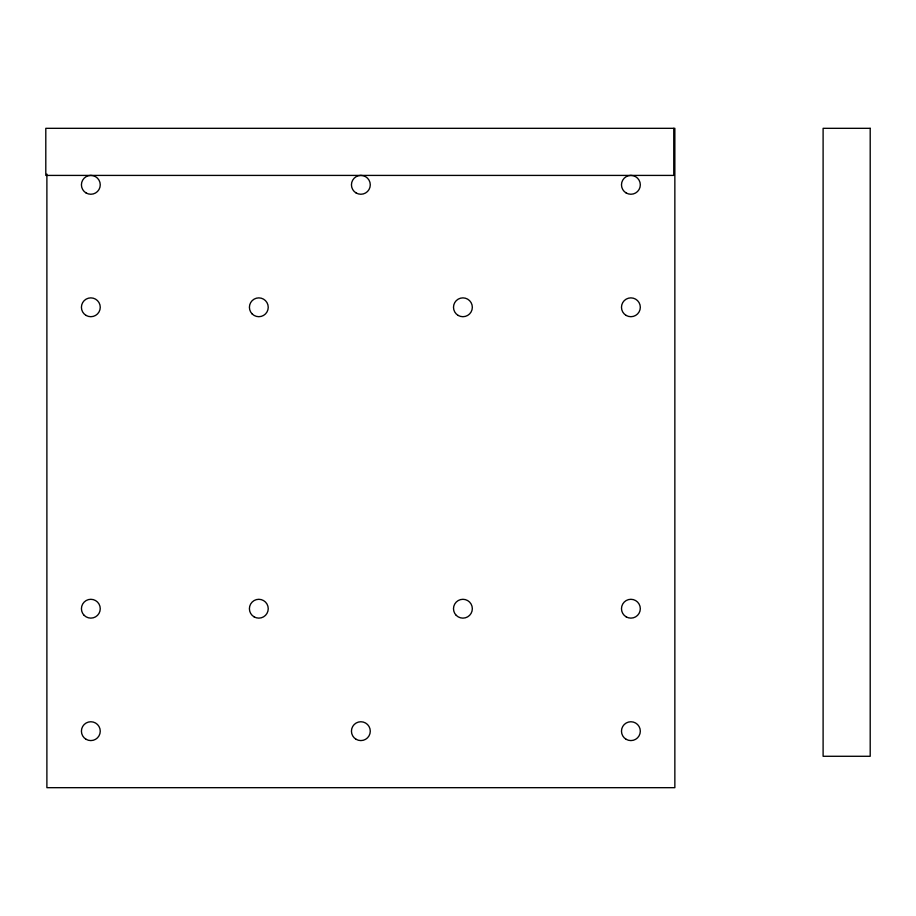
<?xml version="1.0" encoding="UTF-8"?>
<svg xmlns="http://www.w3.org/2000/svg" width="916" height="916" viewBox="0 0 916 916"><rect width="100%" height="100%" fill="white"/><g stroke="black" fill="none" stroke-linecap="round" stroke-linejoin="round"><path stroke-width="1.37" d="M673.764 128.32L673.764 175.414L45.8 175.414L45.8 128.32L674.852 128.32L674.852 787.68L46.888 787.68L46.888 174.086M870.2 128.32L823.106 128.32L823.106 756.284L870.2 756.284L870.2 128.32M86.127 192.99A9.423 9.423 0 0 0 100.256 184.837A9.423 9.423 0 0 0 86.127 176.674A9.423 9.423 0 0 0 86.127 192.99M626.189 192.99A9.423 9.423 0 0 0 640.318 184.837A9.423 9.423 0 0 0 626.189 176.674A9.423 9.423 0 0 0 626.189 192.99M626.189 739.327A9.423 9.423 0 0 0 640.318 731.163A9.423 9.423 0 0 0 626.189 723.01A9.423 9.423 0 0 0 626.189 739.327M86.127 739.327A9.423 9.423 0 0 0 100.256 731.163A9.423 9.423 0 0 0 86.127 723.01A9.423 9.423 0 0 0 86.127 739.327M626.189 315.447A9.423 9.423 0 0 0 640.318 307.284A9.423 9.423 0 0 0 626.189 299.131A9.423 9.423 0 0 0 626.189 315.447M86.127 315.447A9.423 9.423 0 0 0 100.256 307.284A9.423 9.423 0 0 0 86.127 299.131A9.423 9.423 0 0 0 86.127 315.447M84.18 615.369A9.423 9.423 0 0 0 99.936 611.155A9.423 9.423 0 0 0 88.405 599.614A9.423 9.423 0 0 0 84.18 615.369M626.189 616.869A9.423 9.423 0 0 0 640.318 608.716A9.423 9.423 0 0 0 626.189 600.553A9.423 9.423 0 0 0 626.189 616.869M356.152 192.99A9.423 9.423 0 0 0 370.282 184.837A9.423 9.423 0 0 0 356.152 176.674A9.423 9.423 0 0 0 356.152 192.99M356.152 739.327A9.423 9.423 0 0 0 370.282 731.163A9.423 9.423 0 0 0 356.152 723.01A9.423 9.423 0 0 0 356.152 739.327M458.206 315.447A9.423 9.423 0 0 0 472.335 307.284A9.423 9.423 0 0 0 458.206 299.131A9.423 9.423 0 0 0 458.206 315.447M252.163 313.948A9.423 9.423 0 0 0 267.919 309.723A9.423 9.423 0 0 0 256.388 298.192A9.423 9.423 0 0 0 252.163 313.948M254.11 616.869A9.423 9.423 0 0 0 268.239 608.716A9.423 9.423 0 0 0 254.11 600.553A9.423 9.423 0 0 0 254.11 616.869M456.248 615.369A9.423 9.423 0 0 0 472.015 611.155A9.423 9.423 0 0 0 460.473 599.614A9.423 9.423 0 0 0 456.248 615.369"/></g></svg>
